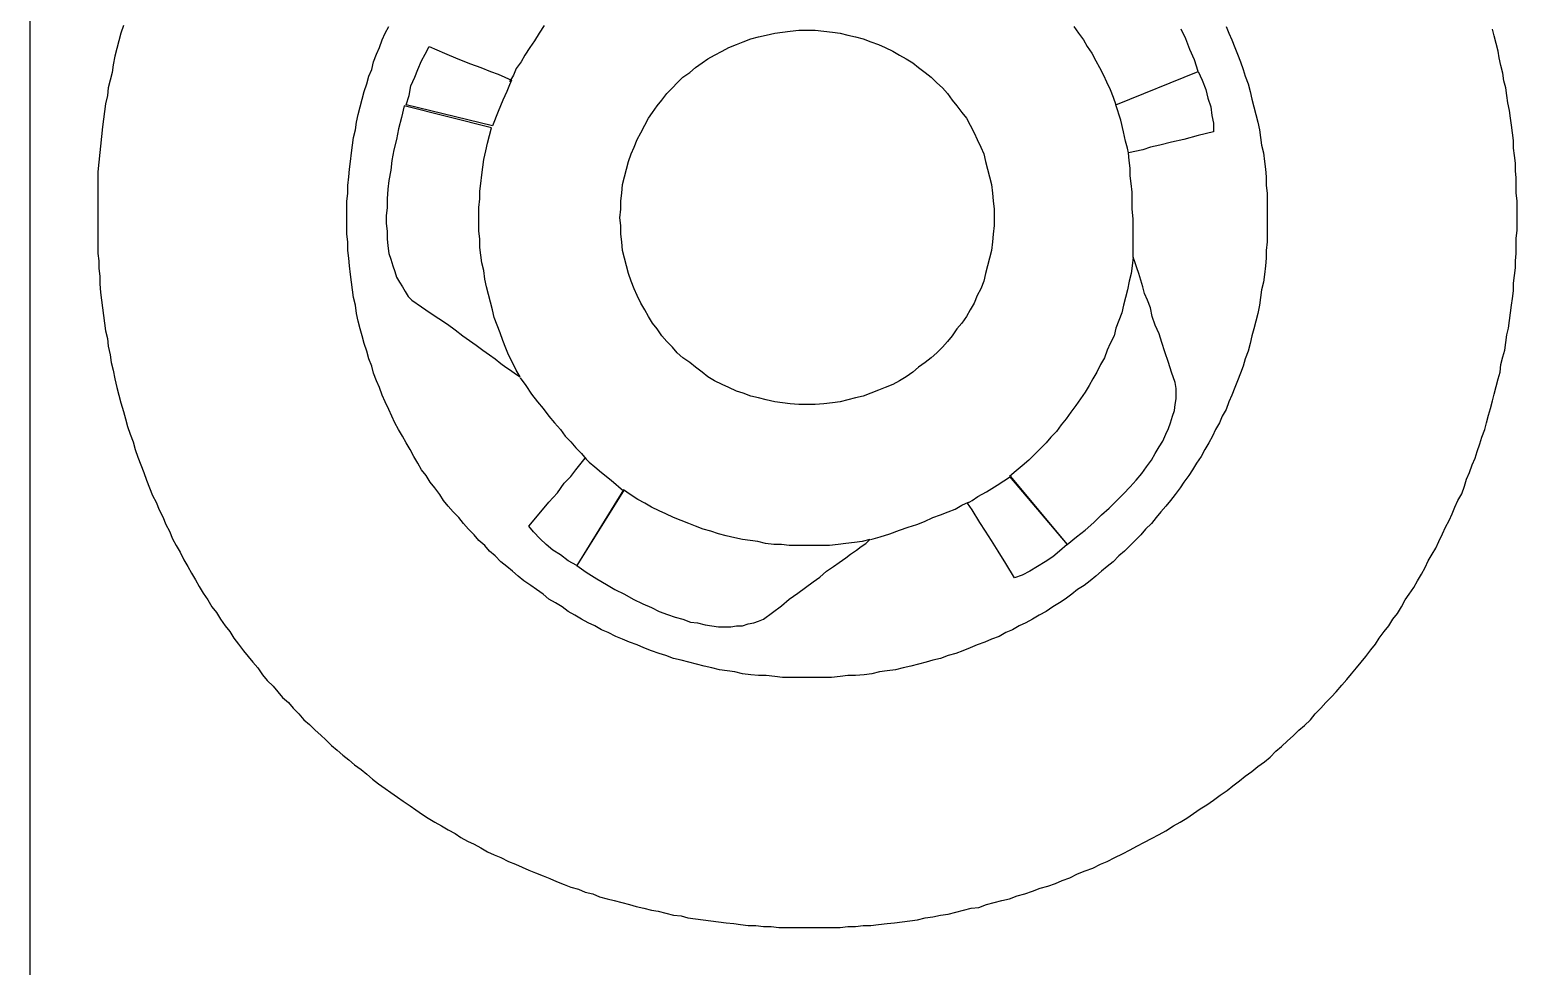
# Model space of a CAD drawing. Extents: x 11 to 591, y 39 to 419.
# Drawn here: x 11.22 to 50.04, y 337.97 to 362.42 of the extents above; entities that cross this region are included whole.
import ezdxf

# ---------------------------------------------------------------- set-up
doc = ezdxf.new("R2010")
doc.units = 0
doc.layers.get('0').update_dxf_attribs({"linetype": 'CONTINUOUS'})

msp = doc.modelspace()

# ---------------------------------------------------------------- linework, layer by layer
at = {"color": 5}
msp.add_line((11.215419, 418.930266), (11.215419, 38.955266), dxfattribs=at)
at = {"color": 3}
for p, q in [((13.590419, 362.330266), (13.540419, 362.130266)), ((13.665419, 362.530266), (13.590419, 362.330266)), ((49.440419, 362.255266), (49.390419, 362.430266)), ((49.490419, 362.055266), (49.440419, 362.255266)), ((13.490419, 361.930266), (13.440419, 361.730266)), ((13.540419, 362.130266), (13.490419, 361.930266)), ((49.540419, 361.855266), (49.490419, 362.055266)), ((49.565419, 361.680266), (49.540419, 361.855266)), ((13.390419, 361.505266), (13.365419, 361.305266)), ((13.440419, 361.730266), (13.390419, 361.505266)), ((49.615419, 361.480266), (49.565419, 361.680266)), ((49.665419, 361.280266), (49.615419, 361.480266)), ((13.315419, 361.105266), (13.265419, 360.905266)), ((13.365419, 361.305266), (13.315419, 361.105266)), ((49.690419, 361.080266), (49.665419, 361.280266)), ((49.740419, 360.905266), (49.690419, 361.080266)), ((13.240419, 360.705266), (13.190419, 360.480266)), ((13.265419, 360.905266), (13.240419, 360.705266)), ((49.765419, 360.705266), (49.740419, 360.905266)), ((49.790419, 360.505266), (49.765419, 360.705266)), ((13.190419, 360.480266), (13.165419, 360.280266)), ((49.840419, 360.305266), (49.790419, 360.505266)), ((49.865419, 360.105266), (49.840419, 360.305266)), ((13.140419, 360.080266), (13.115419, 359.880266)), ((13.165419, 360.280266), (13.140419, 360.080266)), ((49.890419, 359.930266), (49.865419, 360.105266)), ((49.915419, 359.730266), (49.890419, 359.930266)), ((13.115419, 359.880266), (12.990419, 358.705266)), ((49.940419, 359.530266), (49.915419, 359.730266)), ((49.940419, 359.330266), (49.940419, 359.530266)), ((49.965419, 359.130266), (49.940419, 359.330266)), ((49.990419, 358.930266), (49.965419, 359.130266)), ((49.990419, 358.730266), (49.990419, 358.930266)), ((12.990419, 358.705266), (12.990419, 358.480266)), ((12.990419, 358.480266), (12.990419, 358.255266)), ((50.015419, 358.555266), (49.990419, 358.730266)), ((50.015419, 358.355266), (50.015419, 358.555266)), ((50.015419, 358.155266), (50.015419, 358.355266)), ((12.990419, 358.255266), (12.990419, 358.030266)), ((12.990419, 358.030266), (12.990419, 357.830266)), ((50.040419, 357.955266), (50.015419, 358.155266)), ((12.990419, 357.830266), (12.990419, 357.605266)), ((12.990419, 357.605266), (12.990419, 357.405266)), ((50.040419, 357.755266), (50.040419, 357.955266)), ((50.040419, 357.555266), (50.040419, 357.755266)), ((12.990419, 357.405266), (12.990419, 357.205266)), ((12.990419, 357.205266), (12.990419, 356.980266)), ((50.040419, 357.380266), (50.040419, 357.555266)), ((50.040419, 357.180266), (50.040419, 357.380266)), ((12.990419, 356.980266), (12.990419, 356.780266)), ((50.015419, 356.980266), (50.040419, 357.180266)), ((50.015419, 356.780266), (50.015419, 356.980266)), ((12.990419, 356.780266), (12.990419, 356.580266)), ((12.990419, 356.580266), (13.015419, 356.380266)), ((49.990419, 356.380266), (50.015419, 356.580266)), ((50.015419, 356.580266), (50.015419, 356.780266)), ((13.015419, 356.380266), (13.015419, 356.180266)), ((13.015419, 356.180266), (13.040419, 355.980266)), ((49.965419, 356.005266), (49.990419, 356.205266)), ((49.990419, 356.205266), (49.990419, 356.380266)), ((13.040419, 355.980266), (13.040419, 355.780266)), ((13.040419, 355.780266), (13.065419, 355.555266)), ((49.940419, 355.805266), (49.965419, 356.005266)), ((49.940419, 355.605266), (49.940419, 355.805266)), ((13.065419, 355.555266), (13.090419, 355.355266)), ((13.090419, 355.355266), (13.115419, 355.155266)), ((49.890419, 355.230266), (49.915419, 355.405266)), ((49.915419, 355.405266), (49.940419, 355.605266)), ((13.115419, 355.155266), (13.140419, 354.955266)), ((13.140419, 354.955266), (13.165419, 354.755266)), ((49.840419, 354.830266), (49.865419, 355.030266)), ((49.865419, 355.030266), (49.890419, 355.230266)), ((13.165419, 354.755266), (13.190419, 354.555266)), ((13.190419, 354.555266), (13.240419, 354.355266)), ((49.765419, 354.455266), (49.815419, 354.630266)), ((49.815419, 354.630266), (49.840419, 354.830266)), ((13.240419, 354.355266), (13.265419, 354.155266)), ((13.265419, 354.155266), (13.315419, 353.930266)), ((49.715419, 354.055266), (49.740419, 354.255266)), ((49.740419, 354.255266), (49.765419, 354.455266)), ((13.315419, 353.930266), (13.340419, 353.730266)), ((13.340419, 353.730266), (13.390419, 353.530266)), ((49.615419, 353.680266), (49.665419, 353.880266)), ((49.665419, 353.880266), (49.715419, 354.055266)), ((13.390419, 353.530266), (13.440419, 353.305266)), ((49.540419, 353.305266), (49.590419, 353.480266)), ((49.590419, 353.480266), (49.615419, 353.680266)), ((13.440419, 353.305266), (13.490419, 353.080266)), ((13.490419, 353.080266), (13.540419, 352.880266)), ((49.440419, 352.905266), (49.490419, 353.105266)), ((49.490419, 353.105266), (49.540419, 353.305266)), ((13.540419, 352.880266), (13.590419, 352.680266)), ((13.590419, 352.680266), (13.665419, 352.455266)), ((49.340419, 352.530266), (49.390419, 352.730266)), ((49.390419, 352.730266), (49.440419, 352.905266)), ((13.665419, 352.455266), (13.715419, 352.255266)), ((13.715419, 352.255266), (13.765419, 352.055266)), ((49.190419, 351.980266), (49.240419, 352.155266)), ((49.240419, 352.155266), (49.290419, 352.355266)), ((49.290419, 352.355266), (49.340419, 352.530266)), ((13.765419, 352.055266), (13.840419, 351.855266)), ((13.840419, 351.855266), (13.915419, 351.655266)), ((49.065419, 351.605266), (49.115419, 351.780266)), ((49.115419, 351.780266), (49.190419, 351.980266)), ((13.915419, 351.655266), (13.965419, 351.455266)), ((13.965419, 351.455266), (14.040419, 351.255266)), ((48.940419, 351.230266), (48.990419, 351.405266)), ((48.990419, 351.405266), (49.065419, 351.605266)), ((14.040419, 351.255266), (14.115419, 351.055266)), ((14.115419, 351.055266), (14.190419, 350.855266)), ((48.790419, 350.855266), (48.865419, 351.055266)), ((48.865419, 351.055266), (48.940419, 351.230266)), ((14.190419, 350.855266), (14.265419, 350.655266)), ((14.265419, 350.655266), (14.340419, 350.455266)), ((48.665419, 350.505266), (48.715419, 350.680266)), ((48.715419, 350.680266), (48.790419, 350.855266)), ((14.340419, 350.455266), (14.415419, 350.255266)), ((14.415419, 350.255266), (14.515419, 350.080266)), ((48.490419, 350.130266), (48.590419, 350.305266)), ((48.590419, 350.305266), (48.665419, 350.505266)), ((14.515419, 350.080266), (14.590419, 349.880266)), ((14.590419, 349.880266), (14.690419, 349.705266)), ((48.340419, 349.780266), (48.415419, 349.955266)), ((48.415419, 349.955266), (48.490419, 350.130266)), ((14.690419, 349.705266), (14.765419, 349.505266)), ((14.765419, 349.505266), (14.865419, 349.330266)), ((48.090419, 349.255266), (48.165419, 349.430266)), ((48.165419, 349.430266), (48.265419, 349.605266)), ((48.265419, 349.605266), (48.340419, 349.780266)), ((14.865419, 349.330266), (14.940419, 349.130266)), ((14.940419, 349.130266), (15.040419, 348.955266)), ((47.915419, 348.880266), (47.990419, 349.055266)), ((47.990419, 349.055266), (48.090419, 349.255266)), ((15.040419, 348.955266), (15.140419, 348.780266)), ((15.140419, 348.780266), (15.240419, 348.580266)), ((47.715419, 348.555266), (47.815419, 348.730266)), ((47.815419, 348.730266), (47.915419, 348.880266)), ((15.240419, 348.580266), (15.340419, 348.405266)), ((15.340419, 348.405266), (15.440419, 348.230266)), ((47.540419, 348.205266), (47.640419, 348.380266)), ((47.640419, 348.380266), (47.715419, 348.555266)), ((15.440419, 348.230266), (15.540419, 348.055266)), ((15.540419, 348.055266), (15.640419, 347.880266)), ((15.640419, 347.880266), (15.740419, 347.705266)), ((47.340419, 347.855266), (47.440419, 348.030266)), ((47.440419, 348.030266), (47.540419, 348.205266)), ((15.740419, 347.705266), (15.865419, 347.530266)), ((15.865419, 347.530266), (15.965419, 347.355266)), ((47.015419, 347.355266), (47.115419, 347.530266)), ((47.115419, 347.530266), (47.215419, 347.680266)), ((47.215419, 347.680266), (47.340419, 347.855266)), ((15.965419, 347.355266), (16.090419, 347.205266)), ((16.090419, 347.205266), (16.190419, 347.030266)), ((46.790419, 347.030266), (46.915419, 347.180266)), ((46.915419, 347.180266), (47.015419, 347.355266)), ((16.190419, 347.030266), (16.315419, 346.855266)), ((16.315419, 346.855266), (16.440419, 346.705266)), ((46.565419, 346.705266), (46.690419, 346.855266)), ((46.690419, 346.855266), (46.790419, 347.030266)), ((16.440419, 346.705266), (16.540419, 346.530266)), ((16.540419, 346.530266), (16.665419, 346.380266)), ((16.665419, 346.380266), (16.790419, 346.205266)), ((46.215419, 346.230266), (46.340419, 346.380266)), ((46.340419, 346.380266), (46.440419, 346.530266)), ((46.440419, 346.530266), (46.565419, 346.705266)), ((16.790419, 346.205266), (16.915419, 346.055266)), ((16.915419, 346.055266), (17.040419, 345.905266)), ((45.965419, 345.905266), (46.090419, 346.055266)), ((46.090419, 346.055266), (46.215419, 346.230266)), ((17.040419, 345.905266), (17.165419, 345.755266)), ((17.165419, 345.755266), (17.290419, 345.580266)), ((17.290419, 345.580266), (17.415419, 345.430266)), ((45.590419, 345.455266), (45.715419, 345.605266)), ((45.715419, 345.605266), (45.840419, 345.755266)), ((45.840419, 345.755266), (45.965419, 345.905266)), ((17.415419, 345.430266), (17.565419, 345.280266)), ((17.565419, 345.280266), (17.690419, 345.130266)), ((45.315419, 345.130266), (45.465419, 345.305266)), ((45.465419, 345.305266), (45.590419, 345.455266)), ((17.690419, 345.130266), (17.815419, 344.980266)), ((17.815419, 344.980266), (17.965419, 344.855266)), ((17.965419, 344.855266), (18.090419, 344.705266)), ((44.915419, 344.705266), (45.040419, 344.855266)), ((45.040419, 344.855266), (45.190419, 345.005266)), ((45.190419, 345.005266), (45.315419, 345.130266)), ((18.090419, 344.705266), (18.240419, 344.555266)), ((18.240419, 344.555266), (18.365419, 344.405266)), ((18.365419, 344.405266), (18.515419, 344.280266)), ((44.490419, 344.255266), (44.640419, 344.405266)), ((44.640419, 344.405266), (44.765419, 344.555266)), ((44.765419, 344.555266), (44.915419, 344.705266)), ((18.515419, 344.280266), (18.665419, 344.130266)), ((18.665419, 344.130266), (18.815419, 344.005266)), ((18.815419, 344.005266), (18.940419, 343.880266)), ((44.190419, 343.980266), (44.340419, 344.130266)), ((44.340419, 344.130266), (44.490419, 344.255266)), ((18.940419, 343.880266), (19.090419, 343.730266)), ((19.090419, 343.730266), (19.240419, 343.605266)), ((19.240419, 343.605266), (19.390419, 343.480266)), ((43.740419, 343.580266), (43.890419, 343.705266)), ((43.890419, 343.705266), (44.040419, 343.855266)), ((44.040419, 343.855266), (44.190419, 343.980266)), ((19.390419, 343.480266), (19.540419, 343.355266)), ((19.540419, 343.355266), (19.690419, 343.230266)), ((19.690419, 343.230266), (19.865419, 343.105266)), ((43.265419, 343.180266), (43.440419, 343.305266)), ((43.440419, 343.305266), (43.590419, 343.430266)), ((43.590419, 343.430266), (43.740419, 343.580266)), ((19.865419, 343.105266), (20.015419, 342.980266)), ((20.015419, 342.980266), (20.165419, 342.855266)), ((20.165419, 342.855266), (20.315419, 342.730266)), ((42.790419, 342.805266), (42.940419, 342.930266)), ((42.940419, 342.930266), (43.115419, 343.055266)), ((43.115419, 343.055266), (43.265419, 343.180266)), ((20.315419, 342.730266), (20.490419, 342.605266)), ((20.490419, 342.605266), (20.640419, 342.505266)), ((20.640419, 342.505266), (20.815419, 342.380266)), ((42.290419, 342.430266), (42.465419, 342.555266)), ((42.465419, 342.555266), (42.615419, 342.680266)), ((42.615419, 342.680266), (42.790419, 342.805266)), ((20.815419, 342.380266), (20.965419, 342.280266)), ((20.965419, 342.280266), (21.140419, 342.155266)), ((21.140419, 342.155266), (21.290419, 342.055266)), ((21.290419, 342.055266), (21.465419, 341.930266)), ((41.590419, 341.955266), (41.765419, 342.080266)), ((41.765419, 342.080266), (41.940419, 342.180266)), ((41.940419, 342.180266), (42.115419, 342.305266)), ((42.115419, 342.305266), (42.290419, 342.430266)), ((21.465419, 341.930266), (21.615419, 341.830266)), ((21.615419, 341.830266), (21.790419, 341.730266)), ((21.790419, 341.730266), (21.965419, 341.630266)), ((41.065419, 341.630266), (41.240419, 341.730266)), ((41.240419, 341.730266), (41.415419, 341.830266)), ((41.415419, 341.830266), (41.590419, 341.955266)), ((21.965419, 341.630266), (22.140419, 341.530266)), ((22.140419, 341.530266), (22.315419, 341.430266)), ((22.315419, 341.430266), (22.465419, 341.330266)), ((22.465419, 341.330266), (22.640419, 341.230266)), ((40.315419, 341.205266), (40.490419, 341.305266)), ((40.490419, 341.305266), (40.690419, 341.405266)), ((40.690419, 341.405266), (40.865419, 341.505266)), ((40.865419, 341.505266), (41.065419, 341.630266)), ((22.640419, 341.230266), (22.815419, 341.155266)), ((22.815419, 341.155266), (22.990419, 341.055266)), ((22.990419, 341.055266), (23.165419, 340.955266)), ((23.165419, 340.955266), (23.340419, 340.880266)), ((39.540419, 340.805266), (39.740419, 340.905266)), ((39.740419, 340.905266), (39.940419, 341.005266)), ((39.940419, 341.005266), (40.115419, 341.105266)), ((40.115419, 341.105266), (40.315419, 341.205266)), ((23.340419, 340.880266), (23.515419, 340.805266)), ((23.515419, 340.805266), (23.715419, 340.705266)), ((23.715419, 340.705266), (23.890419, 340.630266)), ((23.890419, 340.630266), (24.065419, 340.555266)), ((24.065419, 340.555266), (24.240419, 340.480266)), ((38.765419, 340.455266), (38.965419, 340.530266)), ((38.965419, 340.530266), (39.165419, 340.630266)), ((39.165419, 340.630266), (39.340419, 340.705266)), ((39.340419, 340.705266), (39.540419, 340.805266)), ((24.240419, 340.480266), (24.415419, 340.405266)), ((24.415419, 340.405266), (24.615419, 340.330266)), ((24.615419, 340.330266), (24.790419, 340.255266)), ((24.790419, 340.255266), (24.965419, 340.180266)), ((24.965419, 340.180266), (25.165419, 340.105266)), ((37.790419, 340.055266), (37.990419, 340.130266)), ((37.990419, 340.130266), (38.165419, 340.205266)), ((38.165419, 340.205266), (38.365419, 340.280266)), ((38.365419, 340.280266), (38.565419, 340.380266)), ((38.565419, 340.380266), (38.765419, 340.455266)), ((25.165419, 340.105266), (25.340419, 340.030266)), ((25.340419, 340.030266), (25.540419, 339.980266)), ((25.540419, 339.980266), (25.715419, 339.905266)), ((25.715419, 339.905266), (25.915419, 339.855266)), ((25.915419, 339.855266), (26.090419, 339.780266)), ((26.090419, 339.780266), (26.290419, 339.730266)), ((26.290419, 339.730266), (26.465419, 339.680266)), ((36.590419, 339.680266), (36.790419, 339.730266)), ((36.790419, 339.730266), (36.990419, 339.805266)), ((36.990419, 339.805266), (37.190419, 339.855266)), ((37.190419, 339.855266), (37.390419, 339.930266)), ((37.390419, 339.930266), (37.590419, 340.005266)), ((37.590419, 340.005266), (37.790419, 340.055266)), ((26.465419, 339.680266), (26.665419, 339.630266)), ((26.665419, 339.630266), (26.865419, 339.580266)), ((26.865419, 339.580266), (27.040419, 339.530266)), ((27.040419, 339.530266), (27.240419, 339.480266)), ((27.240419, 339.480266), (27.440419, 339.430266)), ((27.440419, 339.430266), (27.615419, 339.405266)), ((27.615419, 339.405266), (27.815419, 339.355266)), ((27.815419, 339.355266), (28.015419, 339.305266)), ((35.190419, 339.330266), (35.390419, 339.380266)), ((35.390419, 339.380266), (35.590419, 339.430266)), ((35.590419, 339.430266), (35.790419, 339.480266)), ((35.790419, 339.480266), (35.990419, 339.505266)), ((35.990419, 339.505266), (36.190419, 339.580266)), ((36.190419, 339.580266), (36.390419, 339.630266)), ((36.390419, 339.630266), (36.590419, 339.680266)), ((28.015419, 339.305266), (28.215419, 339.280266)), ((28.215419, 339.280266), (28.390419, 339.230266)), ((28.390419, 339.230266), (28.590419, 339.205266)), ((28.590419, 339.205266), (28.790419, 339.180266)), ((28.790419, 339.180266), (28.990419, 339.155266)), ((28.990419, 339.155266), (29.190419, 339.130266)), ((29.190419, 339.130266), (29.390419, 339.105266)), ((29.390419, 339.105266), (29.590419, 339.080266)), ((29.590419, 339.080266), (29.765419, 339.055266)), ((29.765419, 339.055266), (29.965419, 339.030266)), ((29.965419, 339.030266), (30.165419, 339.030266)), ((30.165419, 339.030266), (30.365419, 339.005266)), ((30.365419, 339.005266), (30.565419, 339.005266)), ((30.565419, 339.005266), (30.765419, 338.980266)), ((30.765419, 338.980266), (30.965419, 338.980266)), ((30.965419, 338.980266), (31.165419, 338.980266)), ((31.165419, 338.980266), (31.365419, 338.980266)), ((31.365419, 338.980266), (31.565419, 338.980266)), ((31.565419, 338.980266), (31.765419, 338.980266)), ((31.765419, 338.980266), (31.965419, 338.980266)), ((31.965419, 338.980266), (32.165419, 338.980266)), ((32.165419, 338.980266), (32.365419, 338.980266)), ((32.365419, 338.980266), (32.565419, 339.005266)), ((32.565419, 339.005266), (32.765419, 339.005266)), ((32.765419, 339.005266), (32.965419, 339.030266)), ((32.965419, 339.030266), (33.165419, 339.030266)), ((33.165419, 339.030266), (33.365419, 339.055266)), ((33.365419, 339.055266), (33.590419, 339.080266)), ((33.590419, 339.080266), (33.790419, 339.105266)), ((33.790419, 339.105266), (33.990419, 339.130266)), ((33.990419, 339.130266), (34.190419, 339.155266)), ((34.190419, 339.155266), (34.390419, 339.180266)), ((34.390419, 339.180266), (34.590419, 339.230266)), ((34.590419, 339.230266), (34.790419, 339.255266)), ((34.790419, 339.255266), (34.990419, 339.305266)), ((34.990419, 339.305266), (35.190419, 339.330266))]:
    msp.add_line(p, q, dxfattribs=at)
at = {"color": 1}
for p, q in [((20.415419, 362.155266), (20.490419, 362.330266)), ((20.490419, 362.330266), (20.590419, 362.505266)), ((24.515419, 362.330266), (24.390419, 362.130266)), ((24.640419, 362.530266), (24.515419, 362.330266)), ((42.440419, 362.505266), (42.515419, 362.330266)), ((42.515419, 362.330266), (42.590419, 362.155266)), ((20.265419, 361.780266), (20.340419, 361.955266)), ((20.340419, 361.955266), (20.415419, 362.155266)), ((21.540419, 361.780266), (21.640419, 361.980266)), ((21.640419, 361.980266), (22.040419, 361.805266)), ((24.265419, 361.955266), (24.140419, 361.755266)), ((24.390419, 362.130266), (24.265419, 361.955266)), ((42.590419, 362.155266), (42.665419, 361.955266)), ((42.665419, 361.955266), (42.740419, 361.780266)), ((20.140419, 361.380266), (20.190419, 361.580266)), ((20.190419, 361.580266), (20.265419, 361.780266)), ((21.340419, 361.380266), (21.440419, 361.605266)), ((21.440419, 361.605266), (21.540419, 361.780266)), ((22.040419, 361.805266), (22.390419, 361.655266)), ((22.390419, 361.655266), (22.715419, 361.530266)), ((22.715419, 361.530266), (22.990419, 361.430266)), ((24.040419, 361.580266), (23.915419, 361.405266)), ((24.140419, 361.755266), (24.040419, 361.580266)), ((42.740419, 361.780266), (42.815419, 361.580266)), ((42.815419, 361.580266), (42.890419, 361.380266)), ((20.015419, 361.005266), (20.065419, 361.205266)), ((20.065419, 361.205266), (20.140419, 361.380266)), ((21.165419, 360.955266), (21.265419, 361.180266)), ((21.265419, 361.180266), (21.340419, 361.380266)), ((22.990419, 361.430266), (23.240419, 361.330266)), ((23.240419, 361.330266), (23.440419, 361.255266)), ((23.440419, 361.255266), (23.790419, 361.105266)), ((23.840419, 361.230266), (23.740419, 361.055266)), ((23.790419, 361.105266), (23.740419, 360.980266)), ((23.915419, 361.405266), (23.840419, 361.230266)), ((39.565419, 360.455266), (41.715419, 361.330266)), ((41.715419, 361.330266), (41.815419, 361.105266)), ((41.815419, 361.105266), (41.915419, 360.855266)), ((42.890419, 361.380266), (42.940419, 361.205266)), ((42.940419, 361.205266), (43.015419, 361.005266)), ((19.890419, 360.605266), (19.940419, 360.805266)), ((19.940419, 360.805266), (20.015419, 361.005266)), ((21.040419, 360.455266), (21.115419, 360.705266)), ((21.115419, 360.705266), (21.165419, 360.955266)), ((23.665419, 360.805266), (23.565419, 360.580266)), ((23.740419, 360.980266), (23.665419, 360.805266)), ((41.915419, 360.855266), (41.965419, 360.630266)), ((43.015419, 361.005266), (43.065419, 360.805266)), ((43.065419, 360.805266), (43.115419, 360.605266)), ((19.790419, 360.205266), (19.840419, 360.405266)), ((19.840419, 360.405266), (19.890419, 360.605266)), ((23.290419, 359.905266), (21.040419, 360.455266)), ((23.565419, 360.580266), (23.440419, 360.280266)), ((39.690419, 360.055266), (39.565419, 360.455266)), ((41.965419, 360.630266), (42.040419, 360.405266)), ((42.040419, 360.405266), (42.065419, 360.180266)), ((43.115419, 360.605266), (43.165419, 360.405266)), ((43.165419, 360.405266), (43.215419, 360.205266)), ((19.715419, 359.805266), (19.740419, 360.005266)), ((19.740419, 360.005266), (19.790419, 360.205266)), ((23.440419, 360.280266), (23.290419, 359.905266)), ((39.765419, 359.755266), (39.690419, 360.055266)), ((42.065419, 360.180266), (42.115419, 359.980266)), ((42.115419, 359.980266), (42.115419, 359.755266)), ((43.215419, 360.205266), (43.265419, 360.005266)), ((43.265419, 360.005266), (43.315419, 359.805266)), ((19.640419, 359.405266), (19.665419, 359.605266)), ((19.665419, 359.605266), (19.715419, 359.805266)), ((39.815419, 359.505266), (39.765419, 359.755266)), ((41.340419, 359.555266), (41.015419, 359.480266)), ((41.715419, 359.655266), (41.340419, 359.555266)), ((42.115419, 359.755266), (41.715419, 359.655266)), ((43.315419, 359.805266), (43.340419, 359.605266)), ((43.340419, 359.605266), (43.365419, 359.405266)), ((19.590419, 358.980266), (19.615419, 359.205266)), ((19.615419, 359.205266), (19.640419, 359.405266)), ((39.865419, 359.330266), (39.815419, 359.505266)), ((39.890419, 359.205266), (39.865419, 359.330266)), ((40.265419, 359.280266), (39.890419, 359.205266)), ((39.915419, 359.005266), (39.890419, 359.205266)), ((40.465419, 359.355266), (40.265419, 359.280266)), ((40.715419, 359.405266), (40.465419, 359.355266)), ((41.015419, 359.480266), (40.715419, 359.405266)), ((43.365419, 359.405266), (43.415419, 359.205266)), ((43.415419, 359.205266), (43.440419, 358.980266)), ((19.540419, 358.580266), (19.565419, 358.780266)), ((19.565419, 358.780266), (19.590419, 358.980266)), ((39.940419, 358.805266), (39.915419, 359.005266)), ((39.940419, 358.605266), (39.940419, 358.805266)), ((43.440419, 358.980266), (43.465419, 358.780266)), ((43.465419, 358.780266), (43.490419, 358.580266)), ((19.515419, 358.355266), (19.540419, 358.580266)), ((19.515419, 358.155266), (19.515419, 358.355266)), ((39.965419, 358.405266), (39.940419, 358.605266)), ((39.990419, 358.180266), (39.965419, 358.405266)), ((43.490419, 358.580266), (43.490419, 358.355266)), ((43.490419, 358.355266), (43.515419, 358.155266)), ((19.490419, 357.930266), (19.515419, 358.155266)), ((39.990419, 357.955266), (39.990419, 358.180266)), ((43.515419, 358.155266), (43.515419, 357.930266)), ((19.490419, 357.730266), (19.490419, 357.930266)), ((19.490419, 357.505266), (19.490419, 357.730266)), ((39.990419, 357.730266), (39.990419, 357.955266)), ((40.015419, 357.480266), (39.990419, 357.730266)), ((43.515419, 357.930266), (43.515419, 357.730266)), ((43.515419, 357.730266), (43.515419, 357.505266)), ((19.490419, 357.305266), (19.490419, 357.505266)), ((19.490419, 357.080266), (19.490419, 357.305266)), ((40.015419, 357.255266), (40.015419, 357.480266)), ((40.015419, 357.005266), (40.015419, 357.255266)), ((43.515419, 357.505266), (43.515419, 357.305266)), ((43.515419, 357.305266), (43.515419, 357.080266)), ((19.515419, 356.880266), (19.490419, 357.080266)), ((19.515419, 356.655266), (19.515419, 356.880266)), ((40.015419, 356.730266), (40.015419, 357.005266)), ((43.515419, 356.880266), (43.490419, 356.655266)), ((43.515419, 357.080266), (43.515419, 356.880266)), ((19.540419, 356.455266), (19.515419, 356.655266)), ((19.565419, 356.255266), (19.540419, 356.455266)), ((40.015419, 356.480266), (40.015419, 356.730266)), ((43.490419, 356.455266), (43.465419, 356.255266)), ((43.490419, 356.655266), (43.490419, 356.455266)), ((19.590419, 356.030266), (19.565419, 356.255266)), ((19.615419, 355.830266), (19.590419, 356.030266)), ((43.440419, 356.030266), (43.415419, 355.830266)), ((43.465419, 356.255266), (43.440419, 356.030266)), ((19.640419, 355.630266), (19.615419, 355.830266)), ((43.415419, 355.830266), (43.365419, 355.630266)), ((19.665419, 355.430266), (19.640419, 355.630266)), ((19.715419, 355.230266), (19.665419, 355.430266)), ((43.340419, 355.430266), (43.315419, 355.230266)), ((43.365419, 355.630266), (43.340419, 355.430266)), ((19.740419, 355.005266), (19.715419, 355.230266)), ((19.790419, 354.805266), (19.740419, 355.005266)), ((43.265419, 355.005266), (43.215419, 354.805266)), ((43.315419, 355.230266), (43.265419, 355.005266)), ((19.840419, 354.605266), (19.790419, 354.805266)), ((19.890419, 354.430266), (19.840419, 354.605266)), ((43.165419, 354.605266), (43.115419, 354.430266)), ((43.215419, 354.805266), (43.165419, 354.605266)), ((19.940419, 354.230266), (19.890419, 354.430266)), ((20.015419, 354.030266), (19.940419, 354.230266)), ((43.065419, 354.230266), (43.015419, 354.030266)), ((43.115419, 354.430266), (43.065419, 354.230266)), ((20.065419, 353.830266), (20.015419, 354.030266)), ((20.140419, 353.630266), (20.065419, 353.830266)), ((42.940419, 353.830266), (42.890419, 353.630266)), ((43.015419, 354.030266), (42.940419, 353.830266)), ((20.190419, 353.455266), (20.140419, 353.630266)), ((20.265419, 353.255266), (20.190419, 353.455266)), ((24.015419, 353.330266), (24.165419, 353.130266)), ((42.815419, 353.455266), (42.740419, 353.255266)), ((42.890419, 353.630266), (42.815419, 353.455266)), ((20.340419, 353.080266), (20.265419, 353.255266)), ((20.415419, 352.880266), (20.340419, 353.080266)), ((24.165419, 353.130266), (24.315419, 352.905266)), ((42.665419, 353.080266), (42.590419, 352.880266)), ((42.740419, 353.255266), (42.665419, 353.080266)), ((20.490419, 352.705266), (20.415419, 352.880266)), ((20.590419, 352.505266), (20.490419, 352.705266)), ((24.315419, 352.905266), (24.465419, 352.705266)), ((24.465419, 352.705266), (24.615419, 352.530266)), ((42.515419, 352.705266), (42.440419, 352.505266)), ((42.590419, 352.880266), (42.515419, 352.705266)), ((20.665419, 352.330266), (20.590419, 352.505266)), ((20.740419, 352.155266), (20.665419, 352.330266)), ((20.840419, 351.980266), (20.740419, 352.155266)), ((24.615419, 352.530266), (24.765419, 352.330266)), ((24.765419, 352.330266), (24.915419, 352.155266)), ((24.915419, 352.155266), (25.065419, 351.980266)), ((42.265419, 352.155266), (42.165419, 351.980266)), ((42.340419, 352.330266), (42.265419, 352.155266)), ((42.440419, 352.505266), (42.340419, 352.330266)), ((20.940419, 351.805266), (20.840419, 351.980266)), ((21.040419, 351.630266), (20.940419, 351.805266)), ((25.065419, 351.980266), (25.190419, 351.805266)), ((25.190419, 351.805266), (25.340419, 351.655266)), ((42.090419, 351.805266), (41.990419, 351.630266)), ((42.165419, 351.980266), (42.090419, 351.805266)), ((21.140419, 351.455266), (21.040419, 351.630266)), ((21.240419, 351.280266), (21.140419, 351.455266)), ((25.340419, 351.655266), (25.465419, 351.505266)), ((25.465419, 351.505266), (25.615419, 351.355266)), ((41.890419, 351.455266), (41.790419, 351.280266)), ((41.990419, 351.630266), (41.890419, 351.455266)), ((21.340419, 351.105266), (21.240419, 351.280266)), ((21.440419, 350.930266), (21.340419, 351.105266)), ((25.465419, 350.930266), (25.715419, 351.230266)), ((25.615419, 351.355266), (25.740419, 351.205266)), ((25.715419, 351.230266), (25.815419, 351.130266)), ((25.815419, 351.130266), (25.965419, 351.005266)), ((25.965419, 351.005266), (26.140419, 350.855266)), ((41.665419, 351.105266), (41.565419, 350.930266)), ((41.790419, 351.280266), (41.665419, 351.105266)), ((21.565419, 350.780266), (21.440419, 350.930266)), ((21.665419, 350.605266), (21.565419, 350.780266)), ((21.790419, 350.455266), (21.665419, 350.605266)), ((25.165419, 350.580266), (25.340419, 350.755266)), ((25.340419, 350.755266), (25.465419, 350.930266)), ((26.140419, 350.855266), (26.390419, 350.655266)), ((26.390419, 350.655266), (26.715419, 350.380266)), ((36.465419, 350.530266), (36.815419, 350.755266)), ((36.815419, 350.755266), (38.290419, 348.980266)), ((41.340419, 350.605266), (41.240419, 350.455266)), ((41.465419, 350.780266), (41.340419, 350.605266)), ((41.565419, 350.930266), (41.465419, 350.780266)), ((21.915419, 350.280266), (21.790419, 350.455266)), ((22.015419, 350.130266), (21.915419, 350.280266)), ((24.765419, 350.080266), (24.990419, 350.330266)), ((24.990419, 350.330266), (25.165419, 350.580266)), ((26.715419, 350.380266), (25.490419, 348.430266)), ((35.815419, 350.130266), (35.965419, 350.230266)), ((35.965419, 350.230266), (36.190419, 350.355266)), ((36.190419, 350.355266), (36.465419, 350.530266)), ((41.115419, 350.280266), (40.990419, 350.130266)), ((41.240419, 350.455266), (41.115419, 350.280266)), ((22.140419, 349.980266), (22.015419, 350.130266)), ((22.265419, 349.830266), (22.140419, 349.980266)), ((22.415419, 349.680266), (22.265419, 349.830266)), ((24.515419, 349.780266), (24.765419, 350.080266)), ((34.990419, 349.755266), (35.190419, 349.830266)), ((35.190419, 349.830266), (35.365419, 349.905266)), ((35.365419, 349.905266), (35.540419, 350.005266)), ((35.540419, 350.005266), (35.715419, 350.080266)), ((35.690419, 350.055266), (35.815419, 350.130266)), ((35.815419, 349.880266), (35.690419, 350.055266)), ((36.015419, 349.555266), (35.815419, 349.880266)), ((40.740419, 349.830266), (40.615419, 349.680266)), ((40.865419, 349.980266), (40.740419, 349.830266)), ((40.990419, 350.130266), (40.865419, 349.980266)), ((22.540419, 349.530266), (22.415419, 349.680266)), ((22.665419, 349.380266), (22.540419, 349.530266)), ((24.240419, 349.455266), (24.515419, 349.780266)), ((24.365419, 349.305266), (24.240419, 349.455266)), ((33.915419, 349.355266), (34.140419, 349.430266)), ((34.140419, 349.430266), (34.365419, 349.505266)), ((34.365419, 349.505266), (34.565419, 349.580266)), ((34.565419, 349.580266), (34.790419, 349.680266)), ((34.790419, 349.680266), (34.990419, 349.755266)), ((36.165419, 349.330266), (36.015419, 349.555266)), ((40.490419, 349.530266), (40.340419, 349.380266)), ((40.615419, 349.680266), (40.490419, 349.530266)), ((22.815419, 349.230266), (22.665419, 349.380266)), ((22.940419, 349.080266), (22.815419, 349.230266)), ((23.090419, 348.955266), (22.940419, 349.080266)), ((24.540419, 349.130266), (24.365419, 349.305266)), ((24.690419, 348.980266), (24.540419, 349.130266)), ((33.165419, 349.105266), (33.415419, 349.180266)), ((33.415419, 349.180266), (33.665419, 349.255266)), ((33.665419, 349.255266), (33.915419, 349.355266)), ((36.315419, 349.080266), (36.165419, 349.330266)), ((36.490419, 348.805266), (36.315419, 349.080266)), ((40.065419, 349.080266), (39.940419, 348.955266)), ((40.215419, 349.230266), (40.065419, 349.080266)), ((40.340419, 349.380266), (40.215419, 349.230266)), ((23.215419, 348.805266), (23.090419, 348.955266)), ((23.365419, 348.680266), (23.215419, 348.805266)), ((23.515419, 348.530266), (23.365419, 348.680266)), ((24.865419, 348.830266), (24.690419, 348.980266)), ((25.065419, 348.705266), (24.865419, 348.830266)), ((25.265419, 348.555266), (25.065419, 348.705266)), ((36.690419, 348.480266), (36.490419, 348.805266)), ((37.915419, 348.655266), (37.715419, 348.530266)), ((38.090419, 348.805266), (37.915419, 348.655266)), ((38.290419, 348.980266), (38.090419, 348.805266)), ((39.640419, 348.680266), (39.490419, 348.530266)), ((39.790419, 348.805266), (39.640419, 348.680266)), ((39.940419, 348.955266), (39.790419, 348.805266)), ((23.665419, 348.405266), (23.515419, 348.530266)), ((23.815419, 348.280266), (23.665419, 348.405266)), ((23.965419, 348.155266), (23.815419, 348.280266)), ((25.490419, 348.430266), (25.265419, 348.555266)), ((36.915419, 348.105266), (36.690419, 348.480266)), ((37.315419, 348.280266), (37.115419, 348.180266)), ((37.515419, 348.405266), (37.315419, 348.280266)), ((37.715419, 348.530266), (37.515419, 348.405266)), ((39.190419, 348.280266), (39.040419, 348.155266)), ((39.340419, 348.405266), (39.190419, 348.280266)), ((39.490419, 348.530266), (39.340419, 348.405266)), ((24.115419, 348.030266), (23.965419, 348.155266)), ((24.290419, 347.905266), (24.115419, 348.030266)), ((24.440419, 347.805266), (24.290419, 347.905266)), ((37.115419, 348.180266), (36.915419, 348.105266)), ((38.740419, 347.905266), (38.565419, 347.805266)), ((38.890419, 348.030266), (38.740419, 347.905266)), ((39.040419, 348.155266), (38.890419, 348.030266)), ((24.615419, 347.680266), (24.440419, 347.805266)), ((24.765419, 347.555266), (24.615419, 347.680266)), ((24.940419, 347.455266), (24.765419, 347.555266)), ((38.240419, 347.555266), (38.090419, 347.455266)), ((38.415419, 347.680266), (38.240419, 347.555266)), ((38.565419, 347.805266), (38.415419, 347.680266)), ((25.115419, 347.355266), (24.940419, 347.455266)), ((25.265419, 347.230266), (25.115419, 347.355266)), ((25.440419, 347.130266), (25.265419, 347.230266)), ((25.615419, 347.030266), (25.440419, 347.130266)), ((37.565419, 347.130266), (37.390419, 347.030266)), ((37.740419, 347.230266), (37.565419, 347.130266)), ((37.915419, 347.355266), (37.740419, 347.230266)), ((38.090419, 347.455266), (37.915419, 347.355266)), ((25.790419, 346.930266), (25.615419, 347.030266)), ((25.965419, 346.855266), (25.790419, 346.930266)), ((26.140419, 346.755266), (25.965419, 346.855266)), ((26.315419, 346.680266), (26.140419, 346.755266)), ((36.865419, 346.755266), (36.690419, 346.680266)), ((37.040419, 346.855266), (36.865419, 346.755266)), ((37.215419, 346.930266), (37.040419, 346.855266)), ((37.390419, 347.030266), (37.215419, 346.930266)), ((26.515419, 346.580266), (26.315419, 346.680266)), ((26.690419, 346.505266), (26.515419, 346.580266)), ((26.865419, 346.430266), (26.690419, 346.505266)), ((27.065419, 346.355266), (26.865419, 346.430266)), ((27.240419, 346.280266), (27.065419, 346.355266)), ((35.940419, 346.355266), (35.765419, 346.280266)), ((36.140419, 346.430266), (35.940419, 346.355266)), ((36.315419, 346.505266), (36.140419, 346.430266)), ((36.515419, 346.580266), (36.315419, 346.505266)), ((36.690419, 346.680266), (36.515419, 346.580266)), ((27.440419, 346.205266), (27.240419, 346.280266)), ((27.640419, 346.130266), (27.440419, 346.205266)), ((27.815419, 346.080266), (27.640419, 346.130266)), ((28.015419, 346.005266), (27.815419, 346.080266)), ((28.215419, 345.955266), (28.015419, 346.005266)), ((28.415419, 345.905266), (28.215419, 345.955266)), ((34.790419, 345.955266), (34.615419, 345.905266)), ((34.990419, 346.005266), (34.790419, 345.955266)), ((35.190419, 346.080266), (34.990419, 346.005266)), ((35.390419, 346.130266), (35.190419, 346.080266)), ((35.565419, 346.205266), (35.390419, 346.130266)), ((35.765419, 346.280266), (35.565419, 346.205266)), ((28.615419, 345.855266), (28.415419, 345.905266)), ((28.815419, 345.805266), (28.615419, 345.855266)), ((29.015419, 345.755266), (28.815419, 345.805266)), ((29.215419, 345.705266), (29.015419, 345.755266)), ((29.415419, 345.680266), (29.215419, 345.705266)), ((29.615419, 345.655266), (29.415419, 345.680266)), ((29.815419, 345.605266), (29.615419, 345.655266)), ((30.040419, 345.580266), (29.815419, 345.605266)), ((30.240419, 345.555266), (30.040419, 345.580266)), ((30.440419, 345.555266), (30.240419, 345.555266)), ((30.665419, 345.530266), (30.440419, 345.555266)), ((32.565419, 345.555266), (32.365419, 345.530266)), ((32.765419, 345.555266), (32.565419, 345.555266)), ((32.990419, 345.580266), (32.765419, 345.555266)), ((33.190419, 345.605266), (32.990419, 345.580266)), ((33.390419, 345.655266), (33.190419, 345.605266)), ((33.590419, 345.680266), (33.390419, 345.655266)), ((33.815419, 345.705266), (33.590419, 345.680266)), ((34.015419, 345.755266), (33.815419, 345.705266)), ((34.215419, 345.805266), (34.015419, 345.755266)), ((34.415419, 345.855266), (34.215419, 345.805266)), ((34.615419, 345.905266), (34.415419, 345.855266)), ((30.865419, 345.505266), (30.665419, 345.530266)), ((31.090419, 345.505266), (30.865419, 345.505266)), ((31.290419, 345.505266), (31.090419, 345.505266)), ((31.515419, 345.505266), (31.290419, 345.505266)), ((31.715419, 345.505266), (31.515419, 345.505266)), ((31.940419, 345.505266), (31.715419, 345.505266)), ((32.140419, 345.505266), (31.940419, 345.505266)), ((32.365419, 345.530266), (32.140419, 345.505266))]:
    msp.add_line(p, q, dxfattribs=at)
at = {"color": 7}
for p, q in [((30.240419, 362.230266), (30.440419, 362.280266)), ((30.440419, 362.280266), (30.665419, 362.330266)), ((30.665419, 362.330266), (30.865419, 362.355266)), ((30.865419, 362.355266), (31.065419, 362.380266)), ((31.065419, 362.380266), (31.290419, 362.405266)), ((31.290419, 362.405266), (31.515419, 362.405266)), ((31.515419, 362.405266), (31.715419, 362.405266)), ((31.715419, 362.405266), (31.940419, 362.380266)), ((31.940419, 362.380266), (32.165419, 362.355266)), ((32.165419, 362.355266), (32.365419, 362.330266)), ((32.365419, 362.330266), (32.565419, 362.280266)), ((32.565419, 362.280266), (32.765419, 362.230266)), ((38.465419, 362.505266), (38.590419, 362.330266)), ((38.590419, 362.330266), (38.715419, 362.155266)), ((41.390419, 362.180266), (41.265419, 362.430266)), ((29.090419, 361.755266), (29.290419, 361.855266)), ((29.290419, 361.855266), (29.465419, 361.955266)), ((29.465419, 361.955266), (29.665419, 362.030266)), ((29.665419, 362.030266), (29.840419, 362.105266)), ((29.840419, 362.105266), (30.040419, 362.180266)), ((30.040419, 362.180266), (30.240419, 362.230266)), ((32.765419, 362.230266), (32.965419, 362.180266)), ((32.965419, 362.180266), (33.165419, 362.105266)), ((33.165419, 362.105266), (33.365419, 362.030266)), ((33.365419, 362.030266), (33.540419, 361.955266)), ((33.540419, 361.955266), (33.740419, 361.855266)), ((33.740419, 361.855266), (33.915419, 361.755266)), ((38.715419, 362.155266), (38.815419, 361.980266)), ((38.815419, 361.980266), (38.940419, 361.805266)), ((41.490419, 361.905266), (41.390419, 362.180266)), ((41.615419, 361.630266), (41.490419, 361.905266)), ((28.590419, 361.430266), (28.765419, 361.555266)), ((28.765419, 361.555266), (28.915419, 361.655266)), ((28.915419, 361.655266), (29.090419, 361.755266)), ((33.915419, 361.755266), (34.090419, 361.655266)), ((34.090419, 361.655266), (34.265419, 361.555266)), ((34.265419, 361.555266), (34.415419, 361.430266)), ((38.940419, 361.805266), (39.040419, 361.605266)), ((39.040419, 361.605266), (39.140419, 361.430266)), ((41.715419, 361.330266), (41.615419, 361.630266)), ((28.115419, 361.030266), (28.265419, 361.180266)), ((28.265419, 361.180266), (28.440419, 361.305266)), ((28.440419, 361.305266), (28.590419, 361.430266)), ((34.415419, 361.430266), (34.590419, 361.305266)), ((34.590419, 361.305266), (34.740419, 361.180266)), ((34.740419, 361.180266), (34.890419, 361.030266)), ((39.140419, 361.430266), (39.240419, 361.230266)), ((39.240419, 361.230266), (39.315419, 361.055266)), ((39.565419, 360.455266), (41.715419, 361.330266)), ((27.715419, 360.580266), (27.840419, 360.755266)), ((27.840419, 360.755266), (27.990419, 360.905266)), ((27.990419, 360.905266), (28.115419, 361.030266)), ((34.890419, 361.030266), (35.040419, 360.905266)), ((35.040419, 360.905266), (35.165419, 360.755266)), ((35.165419, 360.755266), (35.290419, 360.580266)), ((39.315419, 361.055266), (39.415419, 360.855266)), ((39.415419, 360.855266), (39.490419, 360.655266)), ((20.990419, 360.430266), (20.915419, 360.130266)), ((23.265419, 359.855266), (20.990419, 360.430266)), ((27.465419, 360.255266), (27.590419, 360.430266)), ((27.590419, 360.430266), (27.715419, 360.580266)), ((35.290419, 360.580266), (35.415419, 360.430266)), ((35.415419, 360.430266), (35.540419, 360.255266)), ((39.490419, 360.655266), (39.565419, 360.455266)), ((20.915419, 360.130266), (20.840419, 359.830266)), ((27.165419, 359.730266), (27.265419, 359.930266)), ((27.265419, 359.930266), (27.365419, 360.105266)), ((27.365419, 360.105266), (27.465419, 360.255266)), ((35.540419, 360.255266), (35.665419, 360.105266)), ((35.665419, 360.105266), (35.765419, 359.930266)), ((35.765419, 359.930266), (35.865419, 359.730266)), ((20.790419, 359.555266), (20.715419, 359.280266)), ((20.840419, 359.830266), (20.790419, 359.555266)), ((23.165419, 359.455266), (23.215419, 359.655266)), ((23.215419, 359.655266), (23.265419, 359.855266)), ((26.990419, 359.355266), (27.065419, 359.555266)), ((27.065419, 359.555266), (27.165419, 359.730266)), ((35.865419, 359.730266), (35.940419, 359.555266)), ((35.940419, 359.555266), (36.040419, 359.355266)), ((20.715419, 359.280266), (20.665419, 359.005266)), ((23.065419, 359.030266), (23.115419, 359.255266)), ((23.115419, 359.255266), (23.165419, 359.455266)), ((26.840419, 358.980266), (26.915419, 359.180266)), ((26.915419, 359.180266), (26.990419, 359.355266)), ((36.040419, 359.355266), (36.115419, 359.180266)), ((36.115419, 359.180266), (36.165419, 358.980266)), ((20.640419, 358.755266), (20.590419, 358.480266)), ((20.665419, 359.005266), (20.640419, 358.755266)), ((23.015419, 358.630266), (23.040419, 358.830266)), ((23.040419, 358.830266), (23.065419, 359.030266)), ((26.740419, 358.580266), (26.790419, 358.780266)), ((26.790419, 358.780266), (26.840419, 358.980266)), ((36.165419, 358.980266), (36.215419, 358.780266)), ((36.215419, 358.780266), (36.265419, 358.580266)), ((20.590419, 358.480266), (20.565419, 358.255266)), ((22.965419, 358.205266), (22.990419, 358.405266)), ((22.990419, 358.405266), (23.015419, 358.630266)), ((26.665419, 358.155266), (26.690419, 358.380266)), ((26.690419, 358.380266), (26.740419, 358.580266)), ((36.265419, 358.580266), (36.315419, 358.380266)), ((36.315419, 358.380266), (36.340419, 358.155266)), ((20.565419, 358.255266), (20.540419, 358.005266)), ((20.540419, 358.005266), (20.540419, 357.780266)), ((22.940419, 357.780266), (22.965419, 358.005266)), ((22.965419, 358.005266), (22.965419, 358.205266)), ((26.640419, 357.955266), (26.665419, 358.155266)), ((36.340419, 358.155266), (36.365419, 357.955266)), ((20.540419, 357.780266), (20.515419, 357.555266)), ((22.940419, 357.580266), (22.940419, 357.780266)), ((22.940419, 357.380266), (22.940419, 357.580266)), ((26.615419, 357.505266), (26.640419, 357.730266)), ((26.640419, 357.730266), (26.640419, 357.955266)), ((36.365419, 357.955266), (36.390419, 357.730266)), ((36.390419, 357.730266), (36.390419, 357.505266)), ((20.515419, 357.555266), (20.515419, 357.355266)), ((20.515419, 357.355266), (20.540419, 357.155266)), ((22.940419, 357.155266), (22.940419, 357.380266)), ((26.640419, 357.305266), (26.615419, 357.505266)), ((26.640419, 357.080266), (26.640419, 357.305266)), ((36.390419, 357.305266), (36.365419, 357.080266)), ((36.390419, 357.505266), (36.390419, 357.305266)), ((20.540419, 357.155266), (20.540419, 356.955266)), ((20.540419, 356.955266), (20.565419, 356.780266)), ((22.965419, 356.955266), (22.940419, 357.155266)), ((22.965419, 356.730266), (22.965419, 356.955266)), ((26.665419, 356.880266), (26.640419, 357.080266)), ((26.690419, 356.655266), (26.665419, 356.880266)), ((36.340419, 356.880266), (36.315419, 356.655266)), ((36.365419, 357.080266), (36.340419, 356.880266)), ((20.565419, 356.780266), (20.590419, 356.580266)), ((20.590419, 356.580266), (20.640419, 356.430266)), ((20.640419, 356.430266), (20.690419, 356.255266)), ((22.990419, 356.530266), (22.965419, 356.730266)), ((23.015419, 356.330266), (22.990419, 356.530266)), ((26.740419, 356.455266), (26.690419, 356.655266)), ((26.790419, 356.255266), (26.740419, 356.455266)), ((36.265419, 356.455266), (36.215419, 356.255266)), ((36.315419, 356.655266), (36.265419, 356.455266)), ((40.015419, 356.480266), (39.990419, 356.255266)), ((40.065419, 356.330266), (40.015419, 356.480266)), ((20.690419, 356.255266), (20.740419, 356.105266)), ((20.740419, 356.105266), (20.790419, 355.955266)), ((23.065419, 356.130266), (23.015419, 356.330266)), ((23.090419, 355.905266), (23.065419, 356.130266)), ((26.840419, 356.055266), (26.790419, 356.255266)), ((26.915419, 355.855266), (26.840419, 356.055266)), ((36.165419, 356.055266), (36.115419, 355.855266)), ((36.215419, 356.255266), (36.165419, 356.055266)), ((39.965419, 356.055266), (39.915419, 355.855266)), ((39.990419, 356.255266), (39.965419, 356.055266)), ((40.115419, 356.205266), (40.065419, 356.330266)), ((40.165419, 356.055266), (40.115419, 356.205266)), ((40.215419, 355.880266), (40.165419, 356.055266)), ((20.790419, 355.955266), (20.865419, 355.830266)), ((20.865419, 355.830266), (20.940419, 355.705266)), ((20.940419, 355.705266), (21.015419, 355.580266)), ((23.140419, 355.705266), (23.090419, 355.905266)), ((23.190419, 355.505266), (23.140419, 355.705266)), ((26.990419, 355.655266), (26.915419, 355.855266)), ((27.065419, 355.480266), (26.990419, 355.655266)), ((36.040419, 355.655266), (35.940419, 355.480266)), ((36.115419, 355.855266), (36.040419, 355.655266)), ((39.915419, 355.855266), (39.865419, 355.630266)), ((40.265419, 355.705266), (40.215419, 355.880266)), ((40.315419, 355.530266), (40.265419, 355.705266)), ((21.015419, 355.580266), (21.090419, 355.455266)), ((21.090419, 355.455266), (21.190419, 355.355266)), ((21.190419, 355.355266), (21.440419, 355.180266)), ((23.240419, 355.305266), (23.190419, 355.505266)), ((23.290419, 355.105266), (23.240419, 355.305266)), ((27.165419, 355.280266), (27.065419, 355.480266)), ((27.265419, 355.105266), (27.165419, 355.280266)), ((35.865419, 355.280266), (35.765419, 355.105266)), ((35.940419, 355.480266), (35.865419, 355.280266)), ((39.815419, 355.430266), (39.765419, 355.230266)), ((39.865419, 355.630266), (39.815419, 355.430266)), ((40.390419, 355.355266), (40.315419, 355.530266)), ((40.465419, 355.155266), (40.390419, 355.355266)), ((21.440419, 355.180266), (21.665419, 355.030266)), ((21.665419, 355.030266), (21.890419, 354.880266)), ((21.890419, 354.880266), (22.115419, 354.730266)), ((23.340419, 354.905266), (23.290419, 355.105266)), ((23.415419, 354.705266), (23.340419, 354.905266)), ((27.365419, 354.930266), (27.265419, 355.105266)), ((27.465419, 354.755266), (27.365419, 354.930266)), ((35.665419, 354.930266), (35.540419, 354.755266)), ((35.765419, 355.105266), (35.665419, 354.930266)), ((39.715419, 355.030266), (39.640419, 354.830266)), ((39.765419, 355.230266), (39.715419, 355.030266)), ((40.515419, 354.930266), (40.465419, 355.155266)), ((40.590419, 354.705266), (40.515419, 354.930266)), ((22.115419, 354.730266), (22.315419, 354.580266)), ((22.315419, 354.580266), (22.515419, 354.430266)), ((23.490419, 354.505266), (23.415419, 354.705266)), ((23.565419, 354.305266), (23.490419, 354.505266)), ((27.590419, 354.605266), (27.465419, 354.755266)), ((27.715419, 354.430266), (27.590419, 354.605266)), ((35.415419, 354.605266), (35.290419, 354.430266)), ((35.540419, 354.755266), (35.415419, 354.605266)), ((39.565419, 354.630266), (39.515419, 354.430266)), ((39.640419, 354.830266), (39.565419, 354.630266)), ((40.690419, 354.480266), (40.590419, 354.705266)), ((40.765419, 354.255266), (40.690419, 354.480266)), ((22.515419, 354.430266), (22.690419, 354.305266)), ((22.690419, 354.305266), (22.865419, 354.180266)), ((22.865419, 354.180266), (23.040419, 354.055266)), ((23.640419, 354.105266), (23.565419, 354.305266)), ((23.715419, 353.930266), (23.640419, 354.105266)), ((27.840419, 354.280266), (27.715419, 354.430266)), ((27.990419, 354.130266), (27.840419, 354.280266)), ((28.115419, 353.980266), (27.990419, 354.130266)), ((35.040419, 354.130266), (34.890419, 353.980266)), ((35.165419, 354.280266), (35.040419, 354.130266)), ((35.290419, 354.430266), (35.165419, 354.280266)), ((39.415419, 354.230266), (39.340419, 354.055266)), ((39.515419, 354.430266), (39.415419, 354.230266)), ((40.840419, 354.005266), (40.765419, 354.255266)), ((23.040419, 354.055266), (23.215419, 353.930266)), ((23.215419, 353.930266), (23.365419, 353.830266)), ((23.365419, 353.830266), (23.515419, 353.705266)), ((23.515419, 353.705266), (23.640419, 353.605266)), ((23.815419, 353.730266), (23.715419, 353.930266)), ((23.915419, 353.530266), (23.815419, 353.730266)), ((28.265419, 353.855266), (28.115419, 353.980266)), ((28.440419, 353.730266), (28.265419, 353.855266)), ((28.590419, 353.605266), (28.440419, 353.730266)), ((34.590419, 353.730266), (34.415419, 353.605266)), ((34.740419, 353.855266), (34.590419, 353.730266)), ((34.890419, 353.980266), (34.740419, 353.855266)), ((39.265419, 353.855266), (39.165419, 353.680266)), ((39.340419, 354.055266), (39.265419, 353.855266)), ((40.940419, 353.730266), (40.840419, 354.005266)), ((41.015419, 353.480266), (40.940419, 353.730266)), ((23.640419, 353.605266), (23.765419, 353.530266)), ((23.765419, 353.530266), (23.890419, 353.430266)), ((23.890419, 353.430266), (24.015419, 353.355266)), ((24.015419, 353.355266), (23.915419, 353.530266)), ((28.765419, 353.480266), (28.590419, 353.605266)), ((28.915419, 353.355266), (28.765419, 353.480266)), ((29.090419, 353.255266), (28.915419, 353.355266)), ((34.090419, 353.355266), (33.915419, 353.255266)), ((34.265419, 353.480266), (34.090419, 353.355266)), ((34.415419, 353.605266), (34.265419, 353.480266)), ((39.065419, 353.480266), (38.965419, 353.305266)), ((39.165419, 353.680266), (39.065419, 353.480266)), ((41.115419, 353.205266), (41.015419, 353.480266)), ((29.290419, 353.155266), (29.090419, 353.255266)), ((29.465419, 353.080266), (29.290419, 353.155266)), ((29.665419, 352.980266), (29.465419, 353.080266)), ((29.840419, 352.930266), (29.665419, 352.980266)), ((30.040419, 352.855266), (29.840419, 352.930266)), ((33.165419, 352.930266), (32.965419, 352.855266)), ((33.365419, 353.005266), (33.165419, 352.930266)), ((33.540419, 353.080266), (33.365419, 353.005266)), ((33.740419, 353.155266), (33.540419, 353.080266)), ((33.915419, 353.255266), (33.740419, 353.155266)), ((38.765419, 352.955266), (38.640419, 352.780266)), ((38.865419, 353.130266), (38.765419, 352.955266)), ((38.965419, 353.305266), (38.865419, 353.130266)), ((41.140419, 353.055266), (41.115419, 353.205266)), ((41.140419, 352.905266), (41.140419, 353.055266)), ((30.240419, 352.805266), (30.040419, 352.855266)), ((30.440419, 352.755266), (30.240419, 352.805266)), ((30.665419, 352.705266), (30.440419, 352.755266)), ((30.865419, 352.680266), (30.665419, 352.705266)), ((31.065419, 352.655266), (30.865419, 352.680266)), ((31.290419, 352.630266), (31.065419, 352.655266)), ((31.515419, 352.630266), (31.290419, 352.630266)), ((31.715419, 352.630266), (31.515419, 352.630266)), ((31.940419, 352.655266), (31.715419, 352.630266)), ((32.165419, 352.680266), (31.940419, 352.655266)), ((32.365419, 352.705266), (32.165419, 352.680266)), ((32.565419, 352.755266), (32.365419, 352.705266)), ((32.765419, 352.805266), (32.565419, 352.755266)), ((32.965419, 352.855266), (32.765419, 352.805266)), ((38.515419, 352.605266), (38.390419, 352.430266)), ((38.640419, 352.780266), (38.515419, 352.605266)), ((41.090419, 352.480266), (41.115419, 352.630266)), ((41.115419, 352.630266), (41.140419, 352.780266)), ((41.140419, 352.780266), (41.140419, 352.905266)), ((38.265419, 352.255266), (38.140419, 352.105266)), ((38.390419, 352.430266), (38.265419, 352.255266)), ((40.940419, 352.005266), (40.990419, 352.155266)), ((40.990419, 352.155266), (41.040419, 352.330266)), ((41.040419, 352.330266), (41.090419, 352.480266)), ((37.865419, 351.780266), (37.740419, 351.630266)), ((38.015419, 351.930266), (37.865419, 351.780266)), ((38.140419, 352.105266), (38.015419, 351.930266)), ((40.790419, 351.680266), (40.865419, 351.855266)), ((40.865419, 351.855266), (40.940419, 352.005266)), ((37.590419, 351.480266), (37.440419, 351.330266)), ((37.740419, 351.630266), (37.590419, 351.480266)), ((40.590419, 351.355266), (40.690419, 351.530266)), ((40.690419, 351.530266), (40.790419, 351.680266)), ((37.115419, 351.030266), (36.965419, 350.905266)), ((37.290419, 351.180266), (37.115419, 351.030266)), ((37.440419, 351.330266), (37.290419, 351.180266)), ((40.240419, 350.830266), (40.365419, 351.005266)), ((40.365419, 351.005266), (40.490419, 351.180266)), ((40.490419, 351.180266), (40.590419, 351.355266)), ((36.965419, 350.905266), (36.790419, 350.755266)), ((36.790419, 350.755266), (38.290419, 348.980266)), ((39.940419, 350.480266), (40.090419, 350.655266)), ((40.090419, 350.655266), (40.240419, 350.830266)), ((26.715419, 350.405266), (25.490419, 348.430266)), ((26.890419, 350.280266), (26.715419, 350.405266)), ((27.090419, 350.155266), (26.890419, 350.280266)), ((39.590419, 350.130266), (39.765419, 350.305266)), ((39.765419, 350.305266), (39.940419, 350.480266)), ((27.265419, 350.055266), (27.090419, 350.155266)), ((27.440419, 349.955266), (27.265419, 350.055266)), ((27.640419, 349.855266), (27.440419, 349.955266)), ((27.815419, 349.780266), (27.640419, 349.855266)), ((39.190419, 349.755266), (39.390419, 349.930266)), ((39.390419, 349.930266), (39.590419, 350.130266)), ((28.015419, 349.680266), (27.815419, 349.780266)), ((28.215419, 349.605266), (28.015419, 349.680266)), ((28.415419, 349.530266), (28.215419, 349.605266)), ((28.590419, 349.455266), (28.415419, 349.530266)), ((28.790419, 349.380266), (28.590419, 349.455266)), ((38.765419, 349.355266), (38.990419, 349.555266)), ((38.990419, 349.555266), (39.190419, 349.755266)), ((28.990419, 349.330266), (28.790419, 349.380266)), ((29.190419, 349.255266), (28.990419, 349.330266)), ((29.390419, 349.205266), (29.190419, 349.255266)), ((29.615419, 349.155266), (29.390419, 349.205266)), ((29.815419, 349.105266), (29.615419, 349.155266)), ((30.015419, 349.080266), (29.815419, 349.105266)), ((30.215419, 349.055266), (30.015419, 349.080266)), ((30.415419, 349.005266), (30.215419, 349.055266)), ((32.940419, 349.055266), (32.740419, 349.030266)), ((33.140419, 349.105266), (32.940419, 349.055266)), ((33.040419, 349.005266), (33.140419, 349.105266)), ((38.290419, 348.980266), (38.540419, 349.180266)), ((38.540419, 349.180266), (38.765419, 349.355266)), ((30.640419, 348.980266), (30.415419, 349.005266)), ((30.840419, 348.980266), (30.640419, 348.980266)), ((31.040419, 348.955266), (30.840419, 348.980266)), ((31.265419, 348.955266), (31.040419, 348.955266)), ((31.465419, 348.955266), (31.265419, 348.955266)), ((31.690419, 348.955266), (31.465419, 348.955266)), ((31.890419, 348.955266), (31.690419, 348.955266)), ((32.090419, 348.955266), (31.890419, 348.955266)), ((32.315419, 348.980266), (32.090419, 348.955266)), ((32.515419, 349.005266), (32.315419, 348.980266)), ((32.740419, 349.030266), (32.515419, 349.005266)), ((32.515419, 348.630266), (32.640419, 348.730266)), ((32.640419, 348.730266), (32.790419, 348.830266)), ((32.790419, 348.830266), (32.915419, 348.930266)), ((32.915419, 348.930266), (33.040419, 349.005266)), ((25.490419, 348.430266), (25.740419, 348.255266)), ((31.840419, 348.130266), (32.015419, 348.280266)), ((32.015419, 348.280266), (32.190419, 348.405266)), ((32.190419, 348.405266), (32.340419, 348.505266)), ((32.340419, 348.505266), (32.515419, 348.630266)), ((25.740419, 348.255266), (26.015419, 348.080266)), ((26.015419, 348.080266), (26.265419, 347.930266)), ((26.265419, 347.930266), (26.490419, 347.805266)), ((31.465419, 347.855266), (31.665419, 348.005266)), ((31.665419, 348.005266), (31.840419, 348.130266)), ((26.490419, 347.805266), (26.740419, 347.680266)), ((26.740419, 347.680266), (26.965419, 347.555266)), ((26.965419, 347.555266), (27.215419, 347.430266)), ((30.840419, 347.380266), (31.040419, 347.555266)), ((31.040419, 347.555266), (31.265419, 347.705266)), ((31.265419, 347.705266), (31.465419, 347.855266)), ((27.215419, 347.430266), (27.440419, 347.330266)), ((27.440419, 347.330266), (27.640419, 347.230266)), ((27.640419, 347.230266), (27.865419, 347.155266)), ((27.865419, 347.155266), (28.065419, 347.080266)), ((30.365419, 347.030266), (30.840419, 347.380266)), ((28.065419, 347.080266), (28.265419, 347.030266)), ((28.265419, 347.030266), (28.465419, 346.955266)), ((28.465419, 346.955266), (28.640419, 346.930266)), ((28.640419, 346.930266), (28.840419, 346.880266)), ((28.840419, 346.880266), (29.015419, 346.855266)), ((29.015419, 346.855266), (29.190419, 346.830266)), ((29.190419, 346.830266), (29.365419, 346.830266)), ((29.365419, 346.830266), (29.515419, 346.830266)), ((29.515419, 346.830266), (29.665419, 346.855266)), ((29.665419, 346.855266), (29.815419, 346.855266)), ((29.815419, 346.855266), (29.965419, 346.905266)), ((29.965419, 346.905266), (30.115419, 346.930266)), ((30.115419, 346.930266), (30.240419, 346.980266)), ((30.240419, 346.980266), (30.365419, 347.030266))]:
    msp.add_line(p, q, dxfattribs=at)

doc.saveas('drawing.dxf')
